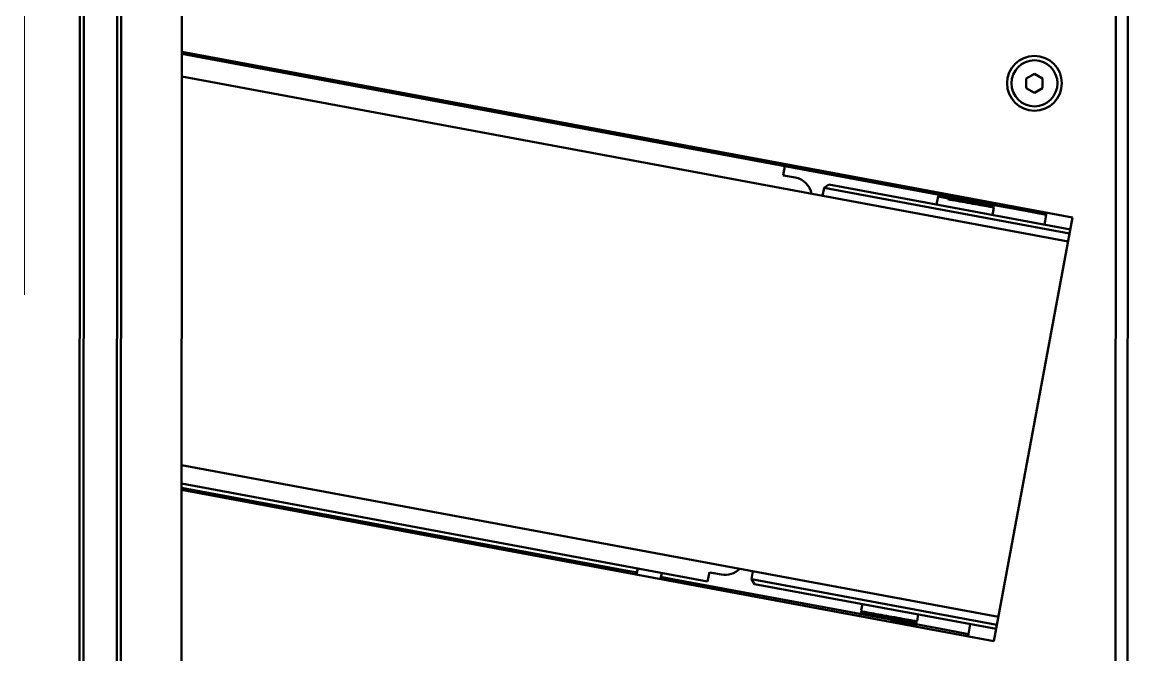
# Model space of a CAD drawing. Header units: millimetres. Extents: x 845401 to 948039, y 511594 to 550263.
# Drawn here: x 912824.5 to 913098.5, y 536014.6 to 536170.3 of the extents above; entities that cross this region are included whole.
import ezdxf

# ---------------------------------------------------------------- set-up
doc = ezdxf.new("R2010")
doc.units = ezdxf.units.MM
doc.layers.add('00', color=7, linetype='Continuous')
doc.layers.add('A-剖-0.10mm.......SECT-L01', color=255, linetype='Continuous', lineweight=18)
doc.layers.add('可见 (ISO)', color=7, linetype='Continuous', lineweight=50)

# ---------------------------------------------------------------- blocks, each defined once
blk = doc.blocks.new('单件分离新结构核图')
at = {"layer": '可见 (ISO)'}
for p, q in [((4619101.27, 893985.08), (4619101.27, 896285.08)), ((4619102.27, 893985.08), (4619102.27, 896285.08)), ((4619110.47, 893985.08), (4619110.47, 896285.08)), ((4619111.47, 893985.08), (4619111.47, 896285.08)), ((4619126.37, 893985.08), (4619126.37, 896285.08)), ((4619356.37, 896118.98), (4619356.37, 894467.18)), ((4619359.37, 896105.08), (4619359.37, 894481.08)), ((4619126.37, 894816.49), (4619345.77, 894775.83)), ((4619126.37, 894816.01), (4619274.9, 894788.48)), ((4619126.37, 894810.42), (4619318.64, 894774.78)), ((4619334.37, 894810.03), (4619336.37, 894811.19)), ((4619334.37, 894807.72), (4619334.37, 894810.03)), ((4619336.37, 894811.19), (4619338.37, 894810.03)), ((4619338.37, 894810.03), (4619338.37, 894807.72)), ((4619336.37, 894806.57), (4619334.37, 894807.72)), ((4619338.37, 894807.72), (4619336.37, 894806.57)), ((4619257.4, 894791.72), (4619257.48, 894792.19)), ((4619263.97, 894790.99), (4619263.89, 894790.52)), ((4619274.9, 894788.48), (4619274.48, 894786.22)), ((4619315.66, 894780.93), (4619274.9, 894788.48)), ((4619274.6, 894786.2), (4619274.48, 894786.22)), ((4619274.6, 894786.2), (4619277.49, 894785.66)), ((4619284.59, 894783.13), (4619284.22, 894781.16)), ((4619285.75, 894783.93), (4619284.59, 894783.13)), ((4619284.59, 894783.13), (4619345.05, 894771.92)), ((4619345.23, 894772.9), (4619285.75, 894783.93)), ((4619312.66, 894780.97), (4619312.3, 894779.01)), ((4619312.66, 894780.97), (4619312.68, 894781.04)), ((4619312.66, 894780.97), (4619315.11, 894780.52)), ((4619312.73, 894781.32), (4619312.74, 894781.36)), ((4619312.88, 894781.19), (4619312.74, 894781.3)), ((4619312.81, 894781.09), (4619312.86, 894781.11)), ((4619312.88, 894781.19), (4619312.86, 894781.11)), ((4619312.87, 894781.11), (4619312.88, 894781.19)), ((4619312.92, 894781.42), (4619312.93, 894781.43)), ((4619312.92, 894781.43), (4619312.92, 894781.42)), ((4619315.11, 894780.52), (4619315.07, 894780.32)), ((4619315.07, 894780.32), (4619315.2, 894780.4)), ((4619315.19, 894780.5), (4619315.11, 894780.52)), ((4619316.04, 894780.35), (4619315.17, 894780.51)), ((4619315.21, 894780.48), (4619315.19, 894780.5)), ((4619315.2, 894780.4), (4619315.21, 894780.48)), ((4619320.58, 894780.01), (4619315.66, 894780.93)), ((4619316.09, 894780.65), (4619316.08, 894780.57)), ((4619316.23, 894780.44), (4619316.23, 894780.4)), ((4619316.29, 894780.75), (4619316.28, 894780.71)), ((4619320.58, 894780.01), (4619320.67, 894780.48)), ((4619326.33, 894778.86), (4619326.32, 894778.78)), ((4619326.5, 894778.92), (4619326.33, 894778.86)), ((4619326.39, 894779.17), (4619326.38, 894779.09)), ((4619326.56, 894779.23), (4619326.39, 894779.17)), ((4619326.44, 894779.41), (4619326.44, 894779.4)), ((4619333.8, 894777.56), (4619326.5, 894778.92)), ((4619326.52, 894778.92), (4619326.53, 894778.96)), ((4619326.58, 894779.23), (4619326.59, 894779.27)), ((4619326.41, 894778.34), (4619326.06, 894776.45)), ((4619326.28, 894778.54), (4619326.26, 894778.47)), ((4619326.26, 894778.47), (4619326.41, 894778.34)), ((4619326.44, 894778.6), (4619326.28, 894778.54)), ((4619326.46, 894778.61), (4619326.47, 894778.65)), ((4619339.3, 894776.54), (4619333.8, 894777.56)), ((4619339.03, 894775.07), (4619339.3, 894776.54)), ((4619339.3, 894776.54), (4619339.39, 894777.01)), ((4619344.68, 894769.95), (4619318.64, 894774.78)), ((4619345.77, 894775.83), (4619326.45, 894671.6)), ((4619339.03, 894775.07), (4619338.85, 894774.09)), ((4619301.5, 894682.35), (4619126.37, 894714.81)), ((4619126.37, 894710.24), (4619255.95, 894686.22)), ((4619126.37, 894709.22), (4619235.31, 894689.03)), ((4619326.45, 894671.6), (4619126.37, 894708.69)), ((4619235.31, 894689.03), (4619238.26, 894688.48)), ((4619238.17, 894687.97), (4619238.26, 894688.48)), ((4619238.26, 894688.48), (4619238.56, 894688.43)), ((4619238.46, 894687.91), (4619238.74, 894689.41)), ((4619256.37, 894688.48), (4619255.95, 894686.22)), ((4619256.37, 894688.48), (4619256.48, 894688.46)), ((4619259.37, 894687.93), (4619256.48, 894688.46)), ((4619267.09, 894688.73), (4619266.73, 894686.77)), ((4619244.36, 894686.82), (4619244.64, 894688.32)), ((4619244.46, 894687.33), (4619244.75, 894687.28)), ((4619244.75, 894687.28), (4619244.66, 894686.76)), ((4619244.75, 894687.28), (4619247.7, 894686.73)), ((4619247.7, 894686.73), (4619296.53, 894677.68)), ((4619327.19, 894675.56), (4619266.73, 894686.77)), ((4619267.53, 894685.6), (4619266.73, 894686.77)), ((4619267.53, 894685.6), (4619327.01, 894674.58)), ((4619294.08, 894680.68), (4619293.8, 894679.18)), ((4619301.5, 894682.35), (4619327.55, 894677.53)), ((4619293.63, 894678.28), (4619293.62, 894678.24)), ((4619293.65, 894678.22), (4619293.64, 894678.22)), ((4619293.69, 894678.59), (4619293.68, 894678.55)), ((4619293.83, 894678.42), (4619293.7, 894678.54)), ((4619293.75, 894678.9), (4619293.74, 894678.86)), ((4619293.89, 894678.73), (4619293.74, 894678.86)), ((4619293.75, 894678.9), (4619293.87, 894678.94)), ((4619293.89, 894679.09), (4619293.8, 894679.17)), ((4619293.82, 894678.34), (4619293.83, 894678.42)), ((4619293.82, 894678.34), (4619293.83, 894678.42)), ((4619293.91, 894679.16), (4619293.86, 894678.89)), ((4619293.87, 894678.66), (4619293.89, 894678.73)), ((4619293.88, 894678.66), (4619293.88, 894678.68)), ((4619293.88, 894678.68), (4619294.84, 894678.51)), ((4619294.84, 894678.51), (4619297.13, 894678.08)), ((4619296.53, 894677.68), (4619301.45, 894676.77)), ((4619297.05, 894677.88), (4619297.03, 894677.8)), ((4619297.18, 894677.63), (4619297.19, 894677.67)), ((4619297.24, 894677.95), (4619297.24, 894677.99)), ((4619307.84, 894678.13), (4619307.53, 894676.47)), ((4619301.35, 894676.26), (4619301.45, 894676.77)), ((4619307.16, 894675.39), (4619307.17, 894675.46)), ((4619307.34, 894675.52), (4619307.17, 894675.46)), ((4619307.28, 894675.21), (4619307.18, 894675.18)), ((4619307.22, 894675.7), (4619307.23, 894675.78)), ((4619307.22, 894675.7), (4619314.66, 894674.32)), ((4619307.4, 894675.84), (4619307.23, 894675.78)), ((4619307.27, 894676.01), (4619307.29, 894676.09)), ((4619307.45, 894676.15), (4619307.29, 894676.09)), ((4619307.31, 894675.26), (4619307.3, 894675.22)), ((4619307.33, 894676.32), (4619307.35, 894676.4)), ((4619307.33, 894676.32), (4619307.48, 894676.2)), ((4619307.53, 894676.47), (4619307.35, 894676.4)), ((4619307.37, 894675.57), (4619307.36, 894675.53)), ((4619307.42, 894675.88), (4619307.42, 894675.84)), ((4619307.48, 894676.16), (4619307.47, 894676.15)), ((4619307.48, 894676.19), (4619307.48, 894676.16)), ((4619307.48, 894676.16), (4619307.48, 894676.16)), ((4619320.44, 894674.78), (4619320.17, 894673.3)), ((4619320.62, 894675.76), (4619320.44, 894674.78)), ((4619314.66, 894674.32), (4619320.17, 894673.3)), ((4619320.07, 894672.79), (4619320.17, 894673.3))]:
    blk.add_line(p, q, dxfattribs=at)
for radius in [6.75, 5.67]:
    blk.add_circle((4619336.37, 894808.88), radius, dxfattribs=at)
for centre, major_axis, ratio, start_param, end_param in [((4619276.57, 894780.75), (0.91, 4.92), 0.99863, 5.080657, 6.283185), ((4619260.28, 894692.84), (-0.91, -4.92), 0.99863, 0, 0.976411), ((4619291.7, 894661.69), (3.23, 17.44), 0.5, 6.000012, 6.015054)]:
    blk.add_ellipse(centre, major_axis=major_axis, ratio=ratio, start_param=start_param, end_param=end_param, dxfattribs=at)
for points, knots in [([(4619312.68, 894781.04), (4619312.71, 894781.06), (4619312.74, 894781.07), (4619312.8, 894781.09), (4619312.83, 894781.1), (4619312.87, 894781.11)], [-0.03607493, -0.03607493, -0.03607493, -0.03607493, -0.01803798, -0.01803798, -0.000001, -0.000001, -0.000001, -0.000001]), ([(4619312.88, 894781.19), (4619312.86, 894781.21), (4619312.83, 894781.23), (4619312.78, 894781.27), (4619312.75, 894781.3), (4619312.73, 894781.32)], [-0.03594807, -0.03594807, -0.03594807, -0.03594807, -0.01797394, -0.01797394, 0, 0, 0, 0]), ([(4619312.74, 894781.36), (4619312.77, 894781.37), (4619312.8, 894781.38), (4619312.86, 894781.4), (4619312.89, 894781.41), (4619312.92, 894781.42)], [-0.03607493, -0.03607493, -0.03607493, -0.03607493, -0.01803798, -0.01803798, -0.000001, -0.000001, -0.000001, -0.000001]), ([(4619315.07, 894780.32), (4619315.75, 894780.2), (4619316.53, 894780.07), (4619318.18, 894779.77), (4619319.03, 894779.62), (4619320.76, 894779.31), (4619321.62, 894779.16), (4619323.25, 894778.87), (4619323.99, 894778.74), (4619325.21, 894778.53), (4619325.67, 894778.45), (4619326.28, 894778.35), (4619326.42, 894778.33), (4619326.41, 894778.34)], [-3.788754, -3.788754, -3.788754, -3.788754, -3.518995, -3.518995, -3.258988, -3.258988, -2.991193, -2.991193, -2.712884, -2.712884, -2.443494, -2.443494, -2.184479, -2.184479, -2.184479, -2.184479]), ([(4619326.28, 894778.54), (4619326.26, 894778.54), (4619326.12, 894778.56), (4619325.54, 894778.66), (4619325.1, 894778.73), (4619323.95, 894778.93), (4619323.24, 894779.06), (4619321.69, 894779.33), (4619320.85, 894779.48), (4619319.15, 894779.78), (4619318.3, 894779.93), (4619316.66, 894780.22), (4619315.88, 894780.36), (4619315.21, 894780.48)], [0.02692, 0.02692, 0.02692, 0.02692, 0.265642, 0.265642, 0.521602, 0.521602, 0.786962, 0.786962, 1.048502, 1.048502, 1.30615, 1.30615, 1.573684, 1.573684, 1.573684, 1.573684]), ([(4619316.23, 894780.4), (4619316.2, 894780.39), (4619316.17, 894780.38), (4619316.12, 894780.36), (4619316.09, 894780.35), (4619316.06, 894780.34)], [-0.03101521, -0.03101521, -0.03101521, -0.03101521, -0.01550818, -0.01550818, -0.000001, -0.000001, -0.000001, -0.000001]), ([(4619316.08, 894780.57), (4619316.11, 894780.55), (4619316.13, 894780.53), (4619316.18, 894780.48), (4619316.21, 894780.46), (4619316.23, 894780.44)], [-0.03594725, -0.03594725, -0.03594725, -0.03594725, -0.01797361, -0.01797361, 0, 0, 0, 0]), ([(4619316.28, 894780.71), (4619316.25, 894780.7), (4619316.22, 894780.69), (4619316.16, 894780.67), (4619316.13, 894780.66), (4619316.09, 894780.65)], [-0.03607394, -0.03607394, -0.03607394, -0.03607394, -0.01803698, -0.01803698, 0, 0, 0, 0]), ([(4619316.21, 894780.82), (4619316.21, 894780.82), (4619316.21, 894780.82), (4619316.24, 894780.8), (4619316.27, 894780.77), (4619316.29, 894780.75)], [-0.02011742, -0.02011742, -0.02011742, -0.02011742, -0.01797361, -0.01797361, 0, 0, 0, 0]), ([(4619326.47, 894778.65), (4619326.46, 894778.65), (4619326.32, 894778.67), (4619325.81, 894778.75), (4619325.46, 894778.81), (4619324.46, 894778.98), (4619323.79, 894779.1), (4619322.25, 894779.37), (4619321.41, 894779.52), (4619319.81, 894779.81), (4619319.08, 894779.94), (4619317.61, 894780.2), (4619316.9, 894780.32), (4619316.23, 894780.44)], [0.000001, 0.000001, 0.000001, 0.000001, 0.230773, 0.230773, 0.452547, 0.452547, 0.722613, 0.722613, 0.99268, 0.99268, 1.214453, 1.214453, 1.445225, 1.445225, 1.445225, 1.445225]), ([(4619326.52, 894778.92), (4619326.5, 894778.92), (4619326.15, 894778.97), (4619325.6, 894779.07), (4619324.89, 894779.19), (4619323.72, 894779.39), (4619322.34, 894779.64), (4619321.46, 894779.79), (4619320.52, 894779.96), (4619319.62, 894780.12), (4619318.51, 894780.32), (4619317.33, 894780.53), (4619316.28, 894780.71)], [0.966826844, 0.966826844, 0.966826844, 0.966826844, 0.968795661, 0.968795661, 0.968795661, 0.971280961, 0.971280961, 0.971280961, 0.972866231, 0.972866231, 0.972866231, 0.974835049, 0.974835049, 0.974835049, 0.974835049]), ([(4619326.53, 894778.96), (4619326.51, 894778.96), (4619326.37, 894778.98), (4619325.87, 894779.06), (4619325.51, 894779.12), (4619324.52, 894779.29), (4619323.85, 894779.41), (4619322.31, 894779.68), (4619321.46, 894779.83), (4619319.87, 894780.12), (4619319.13, 894780.25), (4619317.67, 894780.51), (4619316.95, 894780.64), (4619316.29, 894780.75)], [0, 0, 0, 0, 0.230773, 0.230773, 0.452546, 0.452546, 0.722612, 0.722612, 0.992679, 0.992679, 1.214452, 1.214452, 1.445224, 1.445224, 1.445224, 1.445224]), ([(4619326.59, 894779.27), (4619326.57, 894779.27), (4619326.43, 894779.29), (4619325.93, 894779.37), (4619325.57, 894779.43), (4619324.58, 894779.61), (4619323.9, 894779.72), (4619322.37, 894780), (4619321.52, 894780.15), (4619320.64, 894780.3), (4619320.64, 894780.3), (4619320.63, 894780.3)], [0.000001, 0.000001, 0.000001, 0.000001, 0.2307732, 0.2307732, 0.4525467, 0.4525467, 0.7226132, 0.7226132, 0.9926796, 0.9926796, 0.9938101, 0.9938101, 0.9938101, 0.9938101]), ([(4619326.58, 894779.23), (4619326.56, 894779.23), (4619326.21, 894779.28), (4619325.65, 894779.38), (4619324.95, 894779.5), (4619323.78, 894779.71), (4619322.4, 894779.95), (4619321.83, 894780.05), (4619321.22, 894780.16), (4619320.63, 894780.26)], [0.942403424, 0.942403424, 0.942403424, 0.942403424, 0.944372241, 0.944372241, 0.944372241, 0.946857541, 0.946857541, 0.946857541, 0.947892904, 0.947892904, 0.947892904, 0.947892904]), ([(4619326.53, 894778.96), (4619326.5, 894778.98), (4619326.48, 894779.01), (4619326.43, 894779.05), (4619326.4, 894779.07), (4619326.38, 894779.09)], [-0.03607493, -0.03607493, -0.03607493, -0.03607493, -0.01803798, -0.01803798, -0.00047941, -0.00047941, -0.00047941, -0.00047941]), ([(4619326.59, 894779.27), (4619326.56, 894779.3), (4619326.54, 894779.32), (4619326.49, 894779.36), (4619326.46, 894779.38), (4619326.44, 894779.4)], [-0.03607492, -0.03607492, -0.03607492, -0.03607492, -0.01803798, -0.01803798, -0.00047941, -0.00047941, -0.00047941, -0.00047941]), ([(4619326.47, 894778.65), (4619326.45, 894778.67), (4619326.42, 894778.69), (4619326.37, 894778.74), (4619326.35, 894778.76), (4619326.32, 894778.78)], [-0.03607492, -0.03607492, -0.03607492, -0.03607492, -0.01803798, -0.01803798, -0.00047941, -0.00047941, -0.00047941, -0.00047941]), ([(4619293.63, 894678.28), (4619293.66, 894678.29), (4619293.69, 894678.3), (4619293.76, 894678.32), (4619293.79, 894678.33), (4619293.82, 894678.34)], [-0.03607393, -0.03607393, -0.03607393, -0.03607393, -0.01803698, -0.01803698, 0, 0, 0, 0]), ([(4619293.83, 894678.42), (4619293.81, 894678.44), (4619293.78, 894678.46), (4619293.73, 894678.51), (4619293.71, 894678.53), (4619293.68, 894678.55)], [-0.03594725, -0.03594725, -0.03594725, -0.03594725, -0.01797361, -0.01797361, 0, 0, 0, 0]), ([(4619293.69, 894678.59), (4619293.72, 894678.6), (4619293.75, 894678.61), (4619293.81, 894678.63), (4619293.85, 894678.65), (4619293.88, 894678.66)], [-0.03607393, -0.03607393, -0.03607393, -0.03607393, -0.01803698, -0.01803698, 0, 0, 0, 0]), ([(4619293.74, 894678.86), (4619293.73, 894678.87), (4619293.85, 894678.85), (4619294.36, 894678.77), (4619294.79, 894678.7), (4619295.95, 894678.5), (4619296.67, 894678.37), (4619298.27, 894678.09), (4619299.13, 894677.93), (4619300.91, 894677.62), (4619301.81, 894677.46), (4619303.54, 894677.15), (4619304.34, 894677.01), (4619305.71, 894676.77), (4619306.27, 894676.67), (4619307.13, 894676.52), (4619307.4, 894676.48), (4619307.52, 894676.47), (4619307.53, 894676.47), (4619307.53, 894676.47)], [-4.545679, -4.545679, -4.545679, -4.545679, -4.313288, -4.313288, -4.045708, -4.045708, -3.766246, -3.766246, -3.49745, -3.49745, -3.222585, -3.222585, -2.946603, -2.946603, -2.680737, -2.680737, -2.402751, -2.402751, -2.330392, -2.330392, -2.330392, -2.330392]), ([(4619294.84, 894678.51), (4619295.55, 894678.38), (4619296.72, 894678.18), (4619298.08, 894677.94), (4619298.9, 894677.79), (4619299.77, 894677.64), (4619300.6, 894677.49), (4619301.98, 894677.24), (4619303.48, 894676.98), (4619304.65, 894676.77), (4619305.39, 894676.64), (4619305.99, 894676.54), (4619306.43, 894676.46), (4619306.99, 894676.37), (4619307.32, 894676.32), (4619307.33, 894676.32)], [0.97567857, 0.97567857, 0.97567857, 0.97567857, 0.97817177, 0.97817177, 0.97817177, 0.9796748, 0.9796748, 0.9796748, 0.98217219, 0.98217219, 0.98217219, 0.98373984, 0.98373984, 0.98373984, 0.98577236, 0.98577236, 0.98577236, 0.98577236]), ([(4619297.03, 894677.8), (4619297.06, 894677.78), (4619297.08, 894677.76), (4619297.14, 894677.72), (4619297.16, 894677.69), (4619297.19, 894677.67)], [-0.03594725, -0.03594725, -0.03594725, -0.03594725, -0.01797361, -0.01797361, 0, 0, 0, 0]), ([(4619297.24, 894677.95), (4619297.21, 894677.93), (4619297.17, 894677.92), (4619297.11, 894677.9), (4619297.08, 894677.89), (4619297.05, 894677.88)], [-0.03607393, -0.03607393, -0.03607393, -0.03607393, -0.01803698, -0.01803698, 0, 0, 0, 0]), ([(4619297.18, 894677.63), (4619297.15, 894677.62), (4619297.12, 894677.61), (4619297.07, 894677.59), (4619297.06, 894677.59), (4619297.05, 894677.59)], [-0.03607393, -0.03607393, -0.03607393, -0.03607393, -0.01803698, -0.01803698, -0.01139413, -0.01139413, -0.01139413, -0.01139413]), ([(4619307.48, 894676.2), (4619307.49, 894676.19), (4619307.45, 894676.19), (4619307.24, 894676.22), (4619306.93, 894676.28), (4619306, 894676.44), (4619305.37, 894676.54), (4619303.91, 894676.8), (4619303.09, 894676.95), (4619301.4, 894677.25), (4619300.55, 894677.4), (4619298.84, 894677.7), (4619298.01, 894677.85), (4619297.24, 894677.99)], [-1.467462, -1.467462, -1.467462, -1.467462, -1.339901, -1.339901, -1.074026, -1.074026, -0.796048, -0.796048, -0.523267, -0.523267, -0.265917, -0.265917, -0.000001, -0.000001, -0.000001, -0.000001]), ([(4619307.31, 894675.26), (4619307.28, 894675.28), (4619307.26, 894675.3), (4619307.21, 894675.35), (4619307.18, 894675.37), (4619307.16, 894675.39)], [-0.03607393, -0.03607393, -0.03607393, -0.03607393, -0.01803698, -0.01803698, -0.00047842, -0.00047842, -0.00047842, -0.00047842]), ([(4619307.37, 894675.57), (4619307.34, 894675.59), (4619307.32, 894675.61), (4619307.27, 894675.66), (4619307.24, 894675.68), (4619307.22, 894675.7)], [-0.03607393, -0.03607393, -0.03607393, -0.03607393, -0.01803698, -0.01803698, -0.00047842, -0.00047842, -0.00047842, -0.00047842]), ([(4619307.42, 894675.88), (4619307.4, 894675.9), (4619307.37, 894675.93), (4619307.32, 894675.97), (4619307.3, 894675.99), (4619307.27, 894676.01)], [-0.03607393, -0.03607393, -0.03607393, -0.03607393, -0.01803698, -0.01803698, -0.00047842, -0.00047842, -0.00047842, -0.00047842])]:
    blk.add_open_spline(points, degree=3, knots=knots, dxfattribs=at)
for points, weights in [([(4619312.87, 894781.11), (4619312.87, 894781.11), (4619312.86, 894781.11)], [0.933170000564, 0.933093997637, 0.933054717492]), ([(4619312.88, 894781.19), (4619312.88, 894781.19), (4619312.88, 894781.19)], [0.933170000676, 0.933012701892, 0.933012701892]), ([(4619312.92, 894781.42), (4619312.92, 894781.42), (4619312.92, 894781.42)], [0.933170000567, 0.93302153967, 0.93301319844]), ([(4619320.98, 894780.42), (4619320.82, 894780.45), (4619320.67, 894780.48)], [0.959701014267, 0.963585783249, 0.968036021858]), ([(4619293.82, 894678.34), (4619293.82, 894678.34), (4619293.82, 894678.34)], [0.93301319844, 0.933021539673, 0.933170000676]), ([(4619293.83, 894678.42), (4619293.83, 894678.42), (4619293.83, 894678.42)], [0.933012701892, 0.933012701892, 0.933170000676]), ([(4619293.87, 894678.66), (4619293.88, 894678.66), (4619293.88, 894678.66)], [0.93301319844, 0.933021539673, 0.933170000676])]:
    blk.add_rational_spline(points, weights, degree=2, dxfattribs=at)
for points, weights, knots in [([(4619326.26, 894778.47), (4619326.26, 894778.45), (4619325.36, 894778.61), (4619323.42, 894778.94), (4619319.53, 894779.63), (4619317.08, 894780.07), (4619315.2, 894780.4)], [0.933012701892, 0.933012701892, 1, 0.866025403784, 1, 0.910794348249, 0.94038208762], [0.991183796, 0.991183796, 0.991183796, 0.993219081, 0.993219081, 0.997289651, 0.997289651, 1, 1, 1]), ([(4619326.32, 894778.78), (4619326.32, 894778.76), (4619325.42, 894778.92), (4619323.47, 894779.25), (4619319.59, 894779.94), (4619317.7, 894780.28), (4619316.08, 894780.57)], [0.933012701892, 0.933012701892, 1, 0.866025403784, 1, 0.929766625411, 0.933170000557], [0.966760376, 0.966760376, 0.966760376, 0.968795661, 0.968795661, 0.972866231, 0.972866231, 0.975000142, 0.975000142, 0.975000142]), ([(4619326.33, 894778.86), (4619326.31, 894778.85), (4619325.43, 894779), (4619323.49, 894779.33), (4619319.61, 894780.02), (4619317.71, 894780.36), (4619316.09, 894780.65)], [0.933054717492, 0.934690352491, 1, 0.866025403784, 1, 0.929766624189, 0.933170000675], [0.966811349, 0.966811349, 0.966811349, 0.968795661, 0.968795661, 0.972866231, 0.972866231, 0.975000142, 0.975000142, 0.975000142]), ([(4619326.46, 894778.61), (4619326.43, 894778.6), (4619325.54, 894778.76), (4619323.55, 894779.1), (4619319.57, 894779.81), (4619317.78, 894780.13), (4619316.23, 894780.4)], [0.933084145451, 0.935200351537, 1, 0.866025403784, 1, 0.935200351812, 0.933084145469], [0.991250264, 0.991250264, 0.991250264, 0.993219081, 0.993219081, 0.997289651, 0.997289651, 0.999258469, 0.999258469, 0.999258469]), ([(4619326.38, 894779.09), (4619326.38, 894779.08), (4619325.47, 894779.23), (4619323.84, 894779.51), (4619320.59, 894780.09)], [0.933012701892, 0.933012701892, 1, 0.884575964024, 0.968036021858], [0.942336956, 0.942336956, 0.942336956, 0.944372241, 0.944372241, 0.947879187, 0.947879187, 0.947879187]), ([(4619326.39, 894779.17), (4619326.37, 894779.16), (4619325.49, 894779.31), (4619323.85, 894779.59), (4619320.61, 894780.17)], [0.933054717492, 0.934690352491, 1, 0.884575964024, 0.968036021858], [0.942387929, 0.942387929, 0.942387929, 0.944372241, 0.944372241, 0.947879187, 0.947879187, 0.947879187]), ([(4619326.44, 894779.4), (4619326.43, 894779.39), (4619325.53, 894779.54), (4619323.89, 894779.82), (4619320.65, 894780.4)], [0.933012701892, 0.933012701892, 1, 0.884575964024, 0.968036021858], [0.917913536, 0.917913536, 0.917913536, 0.919948821, 0.919948821, 0.923455767, 0.923455767, 0.923455767]), ([(4619293.89, 894678.73), (4619293.89, 894678.75), (4619294.79, 894678.59), (4619296.74, 894678.26), (4619300.62, 894677.57), (4619304.5, 894676.88), (4619306.44, 894676.54), (4619307.32, 894676.39), (4619307.35, 894676.4)], [0.933012701892, 0.933012701892, 1, 0.866025403784, 1, 0.866025403784, 1, 0.934690352491, 0.933054717492], [0.97357724, 0.97357724, 0.97357724, 0.97560976, 0.97560976, 0.9796748, 0.9796748, 0.98373984, 0.98373984, 0.98572145, 0.98572145, 0.98572145]), ([(4619297.03, 894677.8), (4619298.65, 894677.52), (4619300.55, 894677.18), (4619304.43, 894676.49), (4619306.37, 894676.15), (4619307.27, 894676), (4619307.27, 894676.01)], [0.933170000676, 0.929766624181, 1, 0.866025403784, 1, 0.933012701892, 0.933012701892], [0.95315354, 0.95315354, 0.95315354, 0.955284553, 0.955284553, 0.959349593, 0.959349593, 0.961382114, 0.961382114, 0.961382114]), ([(4619297.05, 894677.88), (4619298.66, 894677.59), (4619300.56, 894677.26), (4619304.44, 894676.56), (4619306.38, 894676.23), (4619307.26, 894676.08), (4619307.29, 894676.09)], [0.933170000676, 0.929766624181, 1, 0.866025403784, 1, 0.934690352491, 0.933054717492], [0.95315354, 0.95315354, 0.95315354, 0.955284553, 0.955284553, 0.959349593, 0.959349593, 0.961331211, 0.961331211, 0.961331211]), ([(4619297.18, 894677.63), (4619298.74, 894677.36), (4619300.52, 894677.04), (4619304.5, 894676.33), (4619306.49, 894675.99), (4619307.38, 894675.83), (4619307.42, 894675.84)], [0.93308414545, 0.935200351523, 1, 0.866025403784, 1, 0.935200351523, 0.93308414545], [0.928928166, 0.928928166, 0.928928166, 0.930894309, 0.930894309, 0.93495935, 0.93495935, 0.936925493, 0.936925493, 0.936925493]), ([(4619297.19, 894677.67), (4619298.75, 894677.4), (4619300.53, 894677.08), (4619304.51, 894676.37), (4619306.5, 894676.03), (4619307.39, 894675.87), (4619307.42, 894675.88)], [0.93308414545, 0.935200351523, 1, 0.866025403784, 1, 0.935200351523, 0.93308414545], [0.95331841, 0.95331841, 0.95331841, 0.955284553, 0.955284553, 0.959349593, 0.959349593, 0.961315736, 0.961315736, 0.961315736]), ([(4619297.24, 894677.95), (4619298.8, 894677.67), (4619300.58, 894677.35), (4619304.56, 894676.64), (4619306.55, 894676.3), (4619307.44, 894676.15), (4619307.47, 894676.15)], [0.93308414545, 0.935200351523, 1, 0.866025403784, 1, 0.935200351523, 0.93308414545], [0.95331841, 0.95331841, 0.95331841, 0.955284553, 0.955284553, 0.959349593, 0.959349593, 0.961315736, 0.961315736, 0.961315736]), ([(4619301, 894676.85), (4619304.55, 894676.22), (4619306.33, 894675.92), (4619307.2, 894675.77), (4619307.23, 894675.78)], [0.981660704346, 0.875926817098, 1, 0.934690352491, 0.933054717492], [0.931194736, 0.931194736, 0.931194736, 0.93495935, 0.93495935, 0.936940967, 0.936940967, 0.936940967]), ([(4619301.36, 894676.29), (4619304.69, 894675.69), (4619306.38, 894675.4), (4619307.27, 894675.25), (4619307.31, 894675.26)], [0.968691979443, 0.884124478346, 1, 0.935200351523, 0.93308414545], [0.907053225, 0.907053225, 0.907053225, 0.910569106, 0.910569106, 0.912535249, 0.912535249, 0.912535249]), ([(4619301.37, 894676.39), (4619304.61, 894675.81), (4619306.25, 894675.53), (4619307.16, 894675.37), (4619307.16, 894675.39)], [0.968036021858, 0.884575964024, 1, 0.933012701892, 0.933012701892], [0.907066924, 0.907066924, 0.907066924, 0.910569106, 0.910569106, 0.912601626, 0.912601626, 0.912601626]), ([(4619301.39, 894676.46), (4619304.63, 894675.89), (4619306.27, 894675.61), (4619307.15, 894675.46), (4619307.17, 894675.46)], [0.968036021858, 0.884575964024, 1, 0.934690352491, 0.933054717492], [0.907066924, 0.907066924, 0.907066924, 0.910569106, 0.910569106, 0.912550723, 0.912550723, 0.912550723]), ([(4619301.41, 894676.6), (4619304.75, 894676), (4619306.44, 894675.72), (4619307.33, 894675.56), (4619307.37, 894675.57)], [0.968691979443, 0.884124478346, 1, 0.935200351523, 0.93308414545], [0.931443469, 0.931443469, 0.931443469, 0.93495935, 0.93495935, 0.936925493, 0.936925493, 0.936925493]), ([(4619301.41, 894676.56), (4619304.75, 894675.97), (4619306.43, 894675.68), (4619307.32, 894675.52), (4619307.36, 894675.53)], [0.968691979443, 0.884124478346, 1, 0.935200351523, 0.93308414545], [0.907053225, 0.907053225, 0.907053225, 0.910569106, 0.910569106, 0.912535249, 0.912535249, 0.912535249]), ([(4619301.43, 894676.7), (4619304.67, 894676.12), (4619306.31, 894675.84), (4619307.21, 894675.69), (4619307.22, 894675.7)], [0.968036021858, 0.884575964024, 1, 0.933012701892, 0.933012701892], [0.931457168, 0.931457168, 0.931457168, 0.93495935, 0.93495935, 0.93699187, 0.93699187, 0.93699187]), ([(4619302.46, 894676.05), (4619305.03, 894675.6), (4619306.37, 894675.36), (4619307.27, 894675.21), (4619307.3, 894675.22)], [0.944540655068, 0.905223739408, 1, 0.935200351523, 0.93308414545], [0.883303172, 0.883303172, 0.883303172, 0.886178862, 0.886178862, 0.888145005, 0.888145005, 0.888145005])]:
    blk.add_rational_spline(points, weights, degree=2, knots=knots, dxfattribs=at)
for points in [[(4619326.5, 894778.92), (4619326.51, 894778.92), (4619326.51, 894778.92), (4619326.52, 894778.92)], [(4619326.56, 894779.23), (4619326.57, 894779.23), (4619326.57, 894779.23), (4619326.58, 894779.23)], [(4619326.44, 894778.6), (4619326.45, 894778.61), (4619326.46, 894778.61), (4619326.46, 894778.61)], [(4619293.65, 894678.22), (4619293.64, 894678.22), (4619293.63, 894678.23), (4619293.62, 894678.24)], [(4619293.86, 894678.89), (4619293.78, 894678.9), (4619293.75, 894678.9), (4619293.75, 894678.9)], [(4619293.8, 894679.17), (4619293.79, 894679.18), (4619293.83, 894679.18), (4619293.91, 894679.16)], [(4619307.28, 894675.21), (4619307.29, 894675.21), (4619307.29, 894675.22), (4619307.3, 894675.22)], [(4619307.34, 894675.52), (4619307.35, 894675.53), (4619307.35, 894675.53), (4619307.36, 894675.53)], [(4619307.4, 894675.84), (4619307.4, 894675.84), (4619307.41, 894675.84), (4619307.42, 894675.84)], [(4619307.45, 894676.15), (4619307.46, 894676.15), (4619307.47, 894676.15), (4619307.47, 894676.15)]]:
    blk.add_open_spline(points, degree=3, dxfattribs=at)
blk = doc.blocks.new('C线')
at = {"layer": 'A-剖-0.10mm.......SECT-L01', "color": 1, "rotation": 359.9712527628268}
blk.add_blockref('单件分离新结构核图', (-3624841.16, -417498.02, 12.69), dxfattribs=at)
blk = doc.blocks.new('BC线平台')
at = {"layer": 'A-剖-0.10mm.......SECT-L01'}
h = blk.add_hatch(dxfattribs=at)
h.set_pattern_fill('CROSS', color=2, scale=50)
h.set_pattern_definition([(0, (691447.87, 341554.85), (317.5, 317.5), [158.75, -476.25]), (90, (691527.24, 341475.47), (-317.5, 317.5), [158.75, -476.25])])
h.paths.add_polyline_path([(791174.13, 370096.42), (802932.03, 370096.42), (802932.03, 366396.42), (791174.13, 366396.42)])

msp = doc.modelspace()

# ---------------------------------------------------------------- block references
at = {"layer": '00'}
for name, p in [('BC线平台', (120688.34, 168041.31, -0.98)), ('C线', (-81869.83, 61162.22))]:
    msp.add_blockref(name, p, dxfattribs=at)

doc.saveas('drawing.dxf')
